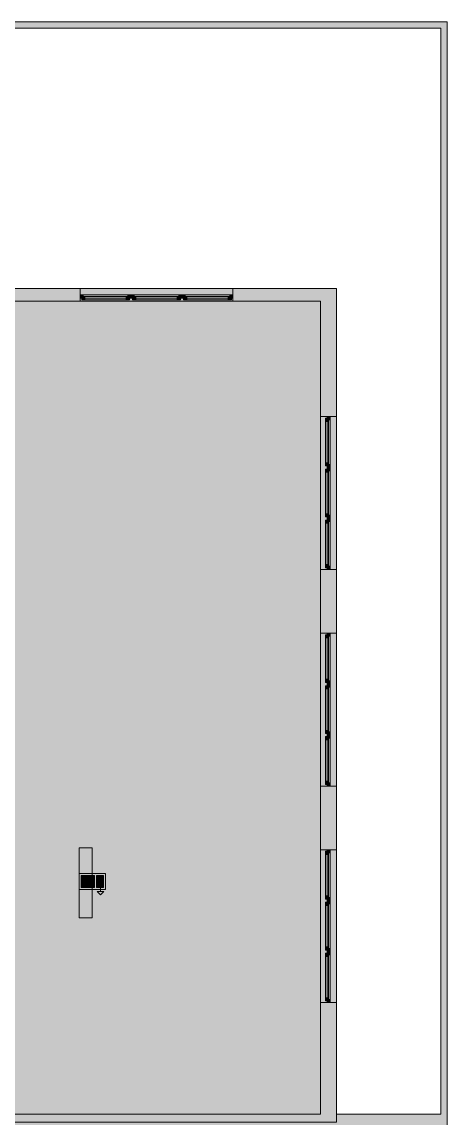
# Model space of a CAD drawing. Header units: centimetres. Extents: x -2733 to 2483, y -2206 to 1504.
# Drawn here: x 1815 to 2483, y -217 to 1504 of the extents above; entities that cross this region are included whole.
import ezdxf

# ---------------------------------------------------------------- set-up
doc = ezdxf.new("R2010")
doc.units = ezdxf.units.CM
for name, color, linetype, lineweight, true_color in [('kufiri i objektit', 7, 'Continuous', 0, 0xb36d4d), ('PDF_2D Drafting - General', 7, 'Continuous', 0, 0x7f7f7f), ('PDF_Laminati', 7, 'Continuous', 0, 0x999999), ('PDF_Muret', 7, 'Continuous', 0, 0x7f7f7f)]:
    doc.layers.add(name, color=color, linetype=linetype, lineweight=lineweight, true_color=true_color)
doc.layers.add('ndarjet-njesite', color=1, linetype='Continuous', lineweight=0)
doc.layers.add('PDF_Oxhaqet', color=7, linetype='Continuous', lineweight=0)

msp = doc.modelspace()

# ---------------------------------------------------------------- hatches: boundary and pattern name
at = {"layer": 'PDF_2D Drafting - General', "true_color": 0xfafafa, "transparency": 33554559}
msp.add_hatch(color=7, dxfattribs=at).paths.add_polyline_path([(2309, 1085.5), (2309, -210.6), (2309, -223.1), (1319, -223.1), (1306.5, -223.1), (1306.5, -707.4), (1046.1, -707.5), (1033.6, -707.4), (1033.6, -422.5), (1033.6, -410), (852, -410), (832, -410), (832, 1246.4), (1372.5, 1246.4), (1372.4, 1085.5)])
at = {"layer": 'PDF_Muret', "true_color": 0xffffff, "transparency": 33554559}
for points in [[(1906.2, 1075.5), (1911.2, 1075.5), (1911.2, 1073), (1908.7, 1073), (1908.7, 1070.5), (1906.2, 1070.5)], [(1913.7, 1068), (1913.7, 1073), (1911.2, 1073), (1911.2, 1075.5), (1981.2, 1075.5), (1981.2, 1073), (1978.7, 1073), (1978.7, 1068)], [(1986.2, 1070.5), (1983.7, 1070.5), (1983.7, 1073), (1981.2, 1073), (1981.2, 1075.5), (1986.2, 1075.5)], [(1986.2, 1075.5), (1991.2, 1075.5), (1991.2, 1073), (1988.7, 1073), (1988.7, 1070.5), (1986.2, 1070.5)], [(1993.7, 1068), (1993.7, 1073), (1991.2, 1073), (1991.2, 1075.5), (2061.2, 1075.5), (2061.2, 1073), (2058.7, 1073), (2058.7, 1068)], [(2066.2, 1070.5), (2063.7, 1070.5), (2063.7, 1073), (2061.2, 1073), (2061.2, 1075.5), (2066.2, 1075.5)], [(2066.2, 1075.5), (2071.2, 1075.5), (2071.2, 1073), (2068.7, 1073), (2068.7, 1070.5), (2066.2, 1070.5)], [(2073.7, 1068), (2073.7, 1073), (2071.2, 1073), (2071.2, 1075.5), (2141.2, 1075.5), (2141.2, 1073), (2138.7, 1073), (2138.7, 1068)], [(2146.2, 1070.5), (2143.7, 1070.5), (2143.7, 1073), (2141.2, 1073), (2141.2, 1075.5), (2146.2, 1075.5)], [(2291.5, 877), (2296.5, 877), (2296.5, 879.5), (2299, 879.5), (2299, 809.5), (2296.5, 809.5), (2296.5, 812), (2291.5, 812)], [(2299, 884.5), (2299, 879.5), (2296.5, 879.5), (2296.5, 882), (2294, 882), (2294, 884.5)], [(2294, 804.5), (2294, 807), (2296.5, 807), (2296.5, 809.5), (2299, 809.5), (2299, 804.5)], [(2291.5, 797), (2296.5, 797), (2296.5, 799.5), (2299, 799.5), (2299, 729.5), (2296.5, 729.5), (2296.5, 732), (2291.5, 732)], [(2299, 804.5), (2299, 799.5), (2296.5, 799.5), (2296.5, 802), (2294, 802), (2294, 804.5)], [(2294, 724.5), (2294, 727), (2296.5, 727), (2296.5, 729.5), (2299, 729.5), (2299, 724.5)], [(2299, 724.5), (2299, 719.5), (2296.5, 719.5), (2296.5, 722), (2294, 722), (2294, 724.5)], [(2291.5, 717), (2296.5, 717), (2296.5, 719.5), (2299, 719.5), (2299, 649.5), (2296.5, 649.5), (2296.5, 652), (2291.5, 652)], [(2294, 644.5), (2294, 647), (2296.5, 647), (2296.5, 649.5), (2299, 649.5), (2299, 644.5)], [(2291.5, 537), (2296.5, 537), (2296.5, 539.5), (2299, 539.5), (2299, 469.5), (2296.5, 469.5), (2296.5, 472), (2291.5, 472)], [(2299, 544.5), (2299, 539.5), (2296.5, 539.5), (2296.5, 542), (2294, 542), (2294, 544.5)], [(2294, 464.5), (2294, 467), (2296.5, 467), (2296.5, 469.5), (2299, 469.5), (2299, 464.5)], [(2291.5, 457), (2296.5, 457), (2296.5, 459.5), (2299, 459.5), (2299, 389.4), (2296.5, 389.4), (2296.5, 391.9), (2291.5, 391.9)], [(2299, 464.5), (2299, 459.5), (2296.5, 459.5), (2296.5, 461.9), (2294, 461.9), (2294, 464.5)], [(2291.5, 376.9), (2296.5, 376.9), (2296.5, 379.5), (2299, 379.5), (2299, 309.5), (2296.5, 309.5), (2296.5, 312), (2291.5, 312)], [(2294, 384.5), (2294, 387), (2296.5, 387), (2296.5, 389.4), (2299, 389.4), (2299, 384.5)], [(2299, 384.5), (2299, 379.5), (2296.5, 379.5), (2296.5, 382), (2294, 382), (2294, 384.5)], [(2294, 304.4), (2294, 306.9), (2296.5, 306.9), (2296.5, 309.5), (2299, 309.5), (2299, 304.4)], [(2291.5, 197), (2296.5, 197), (2296.5, 199.5), (2299, 199.5), (2299, 129.5), (2296.5, 129.5), (2296.5, 131.9), (2291.5, 131.9)], [(2299, 204.4), (2299, 199.5), (2296.5, 199.5), (2296.5, 202), (2294, 202), (2294, 204.4)], [(2294, 124.5), (2294, 127), (2296.5, 127), (2296.5, 129.5), (2299, 129.5), (2299, 124.5)], [(2299, 124.5), (2299, 119.4), (2296.5, 119.4), (2296.5, 121.9), (2294, 121.9), (2294, 124.5)], [(2291.5, 116.9), (2296.5, 116.9), (2296.5, 119.4), (2299, 119.4), (2299, 49.4), (2296.5, 49.4), (2296.5, 52), (2291.5, 52)], [(2291.5, 36.9), (2296.5, 36.9), (2296.5, 39.5), (2299, 39.5), (2299, -30.5), (2296.5, -30.5), (2296.5, -28), (2291.5, -28)], [(2294, 44.5), (2294, 46.9), (2296.5, 46.9), (2296.5, 49.4), (2299, 49.4), (2299, 44.5)], [(2299, 44.5), (2299, 39.5), (2296.5, 39.5), (2296.5, 42), (2294, 42), (2294, 44.5)], [(2294, -35.6), (2294, -33), (2296.5, -33), (2296.5, -30.5), (2299, -30.5), (2299, -35.6)]]:
    msp.add_hatch(color=7, dxfattribs=at).paths.add_polyline_path(points)

# ---------------------------------------------------------------- linework, layer by layer
at = {"layer": 'kufiri i objektit', "lineweight": 5}
msp.add_lwpolyline([(293.9, 39.3), (293.9, 122.7), (-2197.9, 122.7), (-2197.9, -1778), (2482.6, -1778), (2482.6, 1504), (532.4, 1504), (532.4, 39.3)], close=True, dxfattribs=at)
at = {"layer": 'ndarjet-njesite'}
msp.add_lwpolyline([(2309, 1085.5), (2309, -210.6), (2309, -223.1), (1319, -223.1), (1306.5, -223.1), (1306.5, -707.4), (1021.1, -707.4), (1021.1, -397.5), (832, -397.5), (832, 1246.4), (1372.5, 1246.4), (1372.4, 1085.5), (2309, 1085.5)], close=True, dxfattribs=at)
at = {"layer": 'PDF_2D Drafting - General', "lineweight": 9}
for points in [[(1372.4, 1085.5), (2309, 1085.5)], [(2309, 1085.5), (2309, -210.6)], [(2309, -210.6), (2309, -223.1)]]:
    msp.add_lwpolyline(points, dxfattribs=at)
at = {"layer": 'PDF_Laminati', "lineweight": 9}
for points in [[(1945.9, 167.2), (1904.9, 167.2)], [(1904.9, 167.2), (1904.9, 142.2)], [(1929, 164.2), (1907.9, 164.2)], [(1907.9, 164.2), (1907.9, 145.2)], [(1929, 145.2), (1929, 164.2)], [(1942.9, 164.2), (1931.9, 164.2)], [(1931.9, 164.2), (1931.9, 145.2)], [(1942.9, 145.2), (1942.9, 164.2)], [(1945.9, 142.2), (1945.9, 167.2)], [(1904.9, 142.2), (1945.9, 142.2)], [(1907.9, 145.2), (1929, 145.2)], [(1931.9, 145.2), (1942.9, 145.2)]]:
    msp.add_lwpolyline(points, dxfattribs=at)
at = {"layer": 'PDF_Laminati', "color": 7, "true_color": 0xffffff, "transparency": 33554559}
for points in [[(1904.9, 142.2), (1904.9, 167.2), (1945.9, 142.2), (1945.9, 167.2)], [(1907.9, 145.2), (1929, 145.2), (1907.9, 164.2), (1929, 164.2)], [(1931.9, 145.2), (1942.9, 145.2), (1931.9, 164.2), (1942.9, 164.2)]]:
    msp.add_solid(points, dxfattribs=at)
at = {"layer": 'PDF_Muret', "color": 251, "lineweight": 5, "true_color": 0x6a6a6a}
for points in [[(542.4, 1494), (2472.6, 1494)], [(2472.6, 1494), (2472.6, -210.6)], [(1906.2, 1085.5), (1372.4, 1085.5)], [(1906.2, 1085.5), (1906.2, 1075.5)], [(1906.2, 1085.5), (1906.2, 1075.5)], [(2146.2, 1085.5), (2146.2, 1075.5)], [(2309, 1085.5), (2146.2, 1085.5)], [(2146.2, 1085.5), (2146.2, 1075.5)], [(2309, 884.5), (2309, 1085.5)], [(1906.2, 1075.5), (1906.2, 1070.5)], [(1906.2, 1075.5), (1906.2, 1070.5)], [(1906.2, 1075.5), (1906.2, 1070.5)], [(1906.2, 1070.5), (1906.2, 1065.5)], [(1906.2, 1070.5), (1906.2, 1065.5)], [(2146.2, 1075.5), (2146.2, 1070.5)], [(2146.2, 1075.5), (2146.2, 1070.5)], [(2146.2, 1075.5), (2146.2, 1070.5)], [(2146.2, 1070.5), (2146.2, 1065.5)], [(2146.2, 1070.5), (2146.2, 1065.5)], [(1372.4, 1065.5), (1906.2, 1065.5)], [(2146.2, 1065.5), (2284, 1065.5)], [(2284, 1065.5), (2284, 884.5)], [(2294, 884.5), (2284, 884.5)], [(2294, 884.5), (2284, 884.5)], [(2299, 884.5), (2294, 884.5)], [(2299, 884.5), (2294, 884.5)], [(2299, 884.5), (2294, 884.5)], [(2309, 884.5), (2299, 884.5)], [(2309, 884.5), (2299, 884.5)], [(2294, 644.5), (2284, 644.5)], [(2284, 644.5), (2284, 544.5)], [(2294, 644.5), (2284, 644.5)], [(2299, 644.5), (2294, 644.5)], [(2299, 644.5), (2294, 644.5)], [(2299, 644.5), (2294, 644.5)], [(2309, 644.5), (2299, 644.5)], [(2309, 644.5), (2299, 644.5)], [(2309, 544.5), (2309, 644.5)], [(2294, 544.5), (2284, 544.5)], [(2294, 544.5), (2284, 544.5)], [(2299, 544.5), (2294, 544.5)], [(2299, 544.5), (2294, 544.5)], [(2299, 544.5), (2294, 544.5)], [(2309, 544.5), (2299, 544.5)], [(2309, 544.5), (2299, 544.5)], [(2294, 304.4), (2284, 304.4)], [(2284, 304.4), (2284, 204.4)], [(2294, 304.4), (2284, 304.4)], [(2299, 304.4), (2294, 304.4)], [(2299, 304.4), (2294, 304.4)], [(2299, 304.4), (2294, 304.4)], [(2309, 304.4), (2299, 304.4)], [(2309, 304.4), (2299, 304.4)], [(2309, 204.4), (2309, 304.4)], [(1904.9, 207.3), (1904.9, 97.3)], [(1924.9, 207.3), (1904.9, 207.3)], [(1924.9, 97.3), (1924.9, 207.3)], [(2294, 204.4), (2284, 204.4)], [(2294, 204.4), (2284, 204.4)], [(2299, 204.4), (2294, 204.4)], [(2299, 204.4), (2294, 204.4)], [(2299, 204.4), (2294, 204.4)], [(2309, 204.4), (2299, 204.4)], [(2309, 204.4), (2299, 204.4)], [(1904.9, 97.3), (1924.9, 97.3)], [(2294, -35.6), (2284, -35.6)], [(2284, -35.6), (2284, -210.6)], [(2294, -35.6), (2284, -35.6)], [(2299, -35.6), (2294, -35.6)], [(2299, -35.6), (2294, -35.6)], [(2299, -35.6), (2294, -35.6)], [(2309, -35.6), (2299, -35.6)], [(2309, -35.6), (2299, -35.6)], [(2309, -210.6), (2309, -35.6)], [(2284, -210.6), (1557.4, -210.6)], [(2472.6, -210.6), (2309, -210.6)]]:
    msp.add_lwpolyline(points, dxfattribs=at)
at = {"layer": 'PDF_Muret', "lineweight": 5}
for points in [[(2146.2, 1085.5), (1906.2, 1085.5)], [(1906.2, 1075.5), (1911.2, 1075.5)], [(1908.7, 1070.5), (1906.2, 1070.5)], [(1911.2, 1073), (1908.7, 1073)], [(1908.7, 1073), (1908.7, 1070.5)], [(1908.7, 1073), (1913.7, 1073)], [(1908.7, 1068), (1908.7, 1073)], [(1913.7, 1068), (1908.7, 1068)], [(1911.2, 1075.5), (1911.2, 1073)], [(1911.2, 1075.5), (1981.2, 1075.5)], [(1913.7, 1073), (1913.7, 1068)], [(1913.7, 1073), (1978.7, 1073)], [(1978.7, 1070.5), (1913.7, 1070.5)], [(1978.7, 1068), (1913.7, 1068)], [(1978.7, 1068), (1913.7, 1068)], [(1978.7, 1068), (1978.7, 1073)], [(1978.7, 1073), (1983.7, 1073)], [(1983.7, 1068), (1978.7, 1068)], [(1981.2, 1073), (1981.2, 1075.5)], [(1981.2, 1075.5), (1986.2, 1075.5)], [(1983.7, 1073), (1981.2, 1073)], [(1983.7, 1070.5), (1983.7, 1073)], [(1983.7, 1073), (1983.7, 1068)], [(1986.2, 1070.5), (1983.7, 1070.5)], [(1986.2, 1075.5), (1991.2, 1075.5)], [(1988.7, 1070.5), (1986.2, 1070.5)], [(1991.2, 1073), (1988.7, 1073)], [(1988.7, 1073), (1988.7, 1070.5)], [(1988.7, 1073), (1993.7, 1073)], [(1988.7, 1068), (1988.7, 1073)], [(1993.7, 1068), (1988.7, 1068)], [(1991.2, 1075.5), (1991.2, 1073)], [(1991.2, 1075.5), (2061.2, 1075.5)], [(1993.7, 1073), (1993.7, 1068)], [(1993.7, 1073), (2058.7, 1073)], [(2058.7, 1070.5), (1993.7, 1070.5)], [(2058.7, 1068), (1993.7, 1068)], [(2058.7, 1068), (1993.7, 1068)], [(2058.7, 1068), (2058.7, 1073)], [(2058.7, 1073), (2063.7, 1073)], [(2063.7, 1068), (2058.7, 1068)], [(2061.2, 1073), (2061.2, 1075.5)], [(2061.2, 1075.5), (2066.2, 1075.5)], [(2063.7, 1073), (2061.2, 1073)], [(2063.7, 1070.5), (2063.7, 1073)], [(2063.7, 1073), (2063.7, 1068)], [(2066.2, 1070.5), (2063.7, 1070.5)], [(2066.2, 1075.5), (2071.2, 1075.5)], [(2068.7, 1070.5), (2066.2, 1070.5)], [(2071.2, 1073), (2068.7, 1073)], [(2068.7, 1073), (2068.7, 1070.5)], [(2068.7, 1073), (2073.7, 1073)], [(2068.7, 1068), (2068.7, 1073)], [(2073.7, 1068), (2068.7, 1068)], [(2071.2, 1075.5), (2071.2, 1073)], [(2071.2, 1075.5), (2141.2, 1075.5)], [(2073.7, 1073), (2073.7, 1068)], [(2073.7, 1073), (2138.7, 1073)], [(2138.7, 1070.5), (2073.7, 1070.5)], [(2138.7, 1068), (2073.7, 1068)], [(2138.7, 1068), (2073.7, 1068)], [(2138.7, 1068), (2138.7, 1073)], [(2138.7, 1073), (2143.7, 1073)], [(2143.7, 1068), (2138.7, 1068)], [(2141.2, 1073), (2141.2, 1075.5)], [(2141.2, 1075.5), (2146.2, 1075.5)], [(2143.7, 1073), (2141.2, 1073)], [(2143.7, 1070.5), (2143.7, 1073)], [(2143.7, 1073), (2143.7, 1068)], [(2146.2, 1070.5), (2143.7, 1070.5)], [(2146.2, 1065.5), (1906.2, 1065.5)], [(2284, 644.5), (2284, 884.5)], [(2291.5, 877), (2291.5, 882)], [(2291.5, 882), (2296.5, 882)], [(2294, 882), (2294, 884.5)], [(2296.5, 882), (2294, 882)], [(2296.5, 879.5), (2296.5, 882)], [(2296.5, 882), (2296.5, 877)], [(2299, 879.5), (2296.5, 879.5)], [(2299, 884.5), (2299, 879.5)], [(2299, 879.5), (2299, 809.5)], [(2309, 644.5), (2309, 884.5)], [(2291.5, 812), (2291.5, 877)], [(2296.5, 877), (2291.5, 877)], [(2291.5, 812), (2291.5, 877)], [(2294, 812), (2294, 877)], [(2296.5, 877), (2296.5, 812)], [(2291.5, 807), (2291.5, 812)], [(2291.5, 812), (2296.5, 812)], [(2296.5, 812), (2296.5, 807)], [(2296.5, 807), (2296.5, 809.5)], [(2296.5, 809.5), (2299, 809.5)], [(2299, 809.5), (2299, 804.5)], [(2296.5, 807), (2291.5, 807)], [(2291.5, 797), (2291.5, 802)], [(2291.5, 802), (2296.5, 802)], [(2291.5, 732), (2291.5, 797)], [(2296.5, 797), (2291.5, 797)], [(2291.5, 732), (2291.5, 797)], [(2294, 804.5), (2294, 807)], [(2294, 807), (2296.5, 807)], [(2294, 802), (2294, 804.5)], [(2296.5, 802), (2294, 802)], [(2294, 732), (2294, 797)], [(2296.5, 799.5), (2296.5, 802)], [(2296.5, 802), (2296.5, 797)], [(2299, 799.5), (2296.5, 799.5)], [(2296.5, 797), (2296.5, 732)], [(2299, 804.5), (2299, 799.5)], [(2299, 799.5), (2299, 729.5)], [(2291.5, 727), (2291.5, 732)], [(2291.5, 732), (2296.5, 732)], [(2296.5, 727), (2291.5, 727)], [(2294, 724.5), (2294, 727)], [(2294, 727), (2296.5, 727)], [(2294, 722), (2294, 724.5)], [(2296.5, 732), (2296.5, 727)], [(2296.5, 727), (2296.5, 729.5)], [(2296.5, 729.5), (2299, 729.5)], [(2299, 729.5), (2299, 724.5)], [(2299, 724.5), (2299, 719.5)], [(2291.5, 717), (2291.5, 722)], [(2291.5, 722), (2296.5, 722)], [(2291.5, 652), (2291.5, 717)], [(2296.5, 717), (2291.5, 717)], [(2291.5, 652), (2291.5, 717)], [(2296.5, 722), (2294, 722)], [(2294, 652), (2294, 717)], [(2296.5, 719.5), (2296.5, 722)], [(2296.5, 722), (2296.5, 717)], [(2299, 719.5), (2296.5, 719.5)], [(2296.5, 717), (2296.5, 652)], [(2299, 719.5), (2299, 649.5)], [(2291.5, 647), (2291.5, 652)], [(2291.5, 652), (2296.5, 652)], [(2296.5, 647), (2291.5, 647)], [(2294, 644.5), (2294, 647)], [(2294, 647), (2296.5, 647)], [(2296.5, 652), (2296.5, 647)], [(2296.5, 647), (2296.5, 649.5)], [(2296.5, 649.5), (2299, 649.5)], [(2299, 649.5), (2299, 644.5)], [(2284, 304.4), (2284, 544.5)], [(2291.5, 537), (2291.5, 542)], [(2291.5, 542), (2296.5, 542)], [(2291.5, 472), (2291.5, 537)], [(2296.5, 537), (2291.5, 537)], [(2291.5, 472), (2291.5, 537)], [(2294, 542), (2294, 544.5)], [(2296.5, 542), (2294, 542)], [(2294, 472), (2294, 537)], [(2296.5, 539.5), (2296.5, 542)], [(2296.5, 542), (2296.5, 537)], [(2299, 539.5), (2296.5, 539.5)], [(2296.5, 537), (2296.5, 472)], [(2299, 544.5), (2299, 539.5)], [(2299, 539.5), (2299, 469.5)], [(2309, 304.4), (2309, 544.5)], [(2291.5, 467), (2291.5, 472)], [(2291.5, 472), (2296.5, 472)], [(2296.5, 467), (2291.5, 467)], [(2294, 464.5), (2294, 467)], [(2294, 467), (2296.5, 467)], [(2296.5, 472), (2296.5, 467)], [(2296.5, 467), (2296.5, 469.5)], [(2296.5, 469.5), (2299, 469.5)], [(2299, 469.5), (2299, 464.5)], [(2291.5, 457), (2291.5, 461.9)], [(2291.5, 461.9), (2296.5, 461.9)], [(2291.5, 391.9), (2291.5, 457)], [(2296.5, 457), (2291.5, 457)], [(2291.5, 391.9), (2291.5, 457)], [(2294, 461.9), (2294, 464.5)], [(2296.5, 461.9), (2294, 461.9)], [(2294, 391.9), (2294, 457)], [(2296.5, 459.5), (2296.5, 461.9)], [(2296.5, 461.9), (2296.5, 457)], [(2299, 459.5), (2296.5, 459.5)], [(2296.5, 457), (2296.5, 391.9)], [(2299, 464.5), (2299, 459.5)], [(2299, 459.5), (2299, 389.4)], [(2291.5, 387), (2291.5, 391.9)], [(2291.5, 391.9), (2296.5, 391.9)], [(2296.5, 387), (2291.5, 387)], [(2291.5, 376.9), (2291.5, 382)], [(2291.5, 382), (2296.5, 382)], [(2294, 384.5), (2294, 387)], [(2294, 387), (2296.5, 387)], [(2294, 382), (2294, 384.5)], [(2296.5, 382), (2294, 382)], [(2296.5, 391.9), (2296.5, 387)], [(2296.5, 387), (2296.5, 389.4)], [(2296.5, 389.4), (2299, 389.4)], [(2296.5, 379.5), (2296.5, 382)], [(2296.5, 382), (2296.5, 376.9)], [(2299, 379.5), (2296.5, 379.5)], [(2299, 389.4), (2299, 384.5)], [(2299, 384.5), (2299, 379.5)], [(2299, 379.5), (2299, 309.5)], [(2291.5, 312), (2291.5, 376.9)], [(2296.5, 376.9), (2291.5, 376.9)], [(2291.5, 312), (2291.5, 376.9)], [(2294, 312), (2294, 376.9)], [(2296.5, 376.9), (2296.5, 312)], [(2291.5, 306.9), (2291.5, 312)], [(2291.5, 312), (2296.5, 312)], [(2296.5, 312), (2296.5, 306.9)], [(2296.5, 306.9), (2291.5, 306.9)], [(2294, 304.4), (2294, 306.9)], [(2294, 306.9), (2296.5, 306.9)], [(2296.5, 306.9), (2296.5, 309.5)], [(2296.5, 309.5), (2299, 309.5)], [(2299, 309.5), (2299, 304.4)], [(2284, -35.6), (2284, 204.4)], [(2291.5, 197), (2291.5, 202)], [(2291.5, 202), (2296.5, 202)], [(2291.5, 131.9), (2291.5, 197)], [(2296.5, 197), (2291.5, 197)], [(2291.5, 131.9), (2291.5, 197)], [(2294, 202), (2294, 204.4)], [(2296.5, 202), (2294, 202)], [(2294, 131.9), (2294, 197)], [(2296.5, 199.5), (2296.5, 202)], [(2296.5, 202), (2296.5, 197)], [(2299, 199.5), (2296.5, 199.5)], [(2296.5, 197), (2296.5, 131.9)], [(2299, 204.4), (2299, 199.5)], [(2299, 199.5), (2299, 129.5)], [(2309, -35.6), (2309, 204.4)], [(2291.5, 127), (2291.5, 131.9)], [(2291.5, 131.9), (2296.5, 131.9)], [(2296.5, 127), (2291.5, 127)], [(2291.5, 117), (2291.5, 121.9)], [(2291.5, 121.9), (2296.5, 121.9)], [(2294, 124.5), (2294, 127)], [(2294, 127), (2296.5, 127)], [(2294, 121.9), (2294, 124.5)], [(2296.5, 121.9), (2294, 121.9)], [(2296.5, 131.9), (2296.5, 127)], [(2296.5, 127), (2296.5, 129.5)], [(2296.5, 129.5), (2299, 129.5)], [(2296.5, 119.4), (2296.5, 121.9)], [(2296.5, 121.9), (2296.5, 117)], [(2299, 129.5), (2299, 124.5)], [(2299, 124.5), (2299, 119.4)], [(2291.5, 52), (2291.5, 117)], [(2296.5, 117), (2291.5, 117)], [(2291.5, 52), (2291.5, 117)], [(2294, 52), (2294, 117)], [(2299, 119.4), (2296.5, 119.4)], [(2296.5, 117), (2296.5, 52)], [(2299, 119.4), (2299, 49.4)], [(2291.5, 46.9), (2291.5, 52)], [(2291.5, 52), (2296.5, 52)], [(2296.5, 52), (2296.5, 46.9)], [(2296.5, 46.9), (2291.5, 46.9)], [(2291.5, 36.9), (2291.5, 42)], [(2291.5, 42), (2296.5, 42)], [(2291.5, -28), (2291.5, 36.9)], [(2296.5, 36.9), (2291.5, 36.9)], [(2291.5, -28), (2291.5, 36.9)], [(2294, 44.5), (2294, 46.9)], [(2294, 46.9), (2296.5, 46.9)], [(2294, 42), (2294, 44.5)], [(2296.5, 42), (2294, 42)], [(2294, -28), (2294, 36.9)], [(2296.5, 46.9), (2296.5, 49.4)], [(2296.5, 49.4), (2299, 49.4)], [(2296.5, 39.5), (2296.5, 42)], [(2296.5, 42), (2296.5, 36.9)], [(2299, 39.5), (2296.5, 39.5)], [(2296.5, 36.9), (2296.5, -28)], [(2299, 49.4), (2299, 44.5)], [(2299, 44.5), (2299, 39.5)], [(2299, 39.5), (2299, -30.5)], [(2291.5, -33), (2291.5, -28)], [(2291.5, -28), (2296.5, -28)], [(2296.5, -33), (2291.5, -33)], [(2294, -35.6), (2294, -33)], [(2294, -33), (2296.5, -33)], [(2296.5, -28), (2296.5, -33)], [(2296.5, -33), (2296.5, -30.5)], [(2296.5, -30.5), (2299, -30.5)], [(2299, -30.5), (2299, -35.6)]]:
    msp.add_lwpolyline(points, dxfattribs=at)
at = {"layer": 'PDF_Muret', "color": 7, "true_color": 0xffffff, "transparency": 33554559}
for points in [[(2482.6, 1504), (2472.6, 1494), (532.4, 1504), (542.4, 1494)], [(2482.6, -1778), (2472.6, -1768), (2482.6, 1504), (2472.6, 1494)], [(1372.4, 1085.5), (1906.2, 1085.5), (1372.4, 1065.5), (1906.2, 1065.5)], [(1906.2, 1085.5), (2146.2, 1085.5), (1906.2, 1065.5), (2146.2, 1065.5)], [(2309, 1085.5), (2284, 1065.5), (2146.2, 1085.5), (2146.2, 1065.5)], [(2284, 1065.5), (2309, 1085.5), (2284, 884.5), (2309, 884.5)], [(1908.7, 1073), (1913.7, 1073), (1908.7, 1068), (1913.7, 1068)], [(1913.7, 1073), (1978.7, 1073), (1913.7, 1068), (1978.7, 1068)], [(1983.7, 1068), (1978.7, 1068), (1983.7, 1073), (1978.7, 1073)], [(1988.7, 1073), (1993.7, 1073), (1988.7, 1068), (1993.7, 1068)], [(1993.7, 1073), (2058.7, 1073), (1993.7, 1068), (2058.7, 1068)], [(2063.7, 1068), (2058.7, 1068), (2063.7, 1073), (2058.7, 1073)], [(2068.7, 1073), (2073.7, 1073), (2068.7, 1068), (2073.7, 1068)], [(2073.7, 1073), (2138.7, 1073), (2073.7, 1068), (2138.7, 1068)], [(2143.7, 1068), (2138.7, 1068), (2143.7, 1073), (2138.7, 1073)], [(2309, 884.5), (2309, 644.5), (2284, 884.5), (2284, 644.5)], [(2296.5, 882), (2296.5, 877), (2291.5, 882), (2291.5, 877)], [(2296.5, 877), (2296.5, 812), (2291.5, 877), (2291.5, 812)], [(2291.5, 807), (2291.5, 812), (2296.5, 807), (2296.5, 812)], [(2296.5, 802), (2296.5, 797), (2291.5, 802), (2291.5, 797)], [(2296.5, 797), (2296.5, 732), (2291.5, 797), (2291.5, 732)], [(2291.5, 727), (2291.5, 732), (2296.5, 727), (2296.5, 732)], [(2296.5, 722), (2296.5, 717), (2291.5, 722), (2291.5, 717)], [(2296.5, 717), (2296.5, 652), (2291.5, 717), (2291.5, 652)], [(2284, 544.5), (2284, 644.5), (2309, 544.5), (2309, 644.5)], [(2291.5, 647), (2291.5, 652), (2296.5, 647), (2296.5, 652)], [(2309, 544.5), (2309, 304.4), (2284, 544.5), (2284, 304.4)], [(2296.5, 542), (2296.5, 537), (2291.5, 542), (2291.5, 537)], [(2296.5, 537), (2296.5, 472), (2291.5, 537), (2291.5, 472)], [(2291.5, 467), (2291.5, 472), (2296.5, 467), (2296.5, 472)], [(2296.5, 461.9), (2296.5, 457), (2291.5, 461.9), (2291.5, 457)], [(2296.5, 457), (2296.5, 391.9), (2291.5, 457), (2291.5, 391.9)], [(2291.5, 387), (2291.5, 391.9), (2296.5, 387), (2296.5, 391.9)], [(2296.5, 382), (2296.5, 376.9), (2291.5, 382), (2291.5, 376.9)], [(2296.5, 376.9), (2296.5, 312), (2291.5, 376.9), (2291.5, 312)], [(2291.5, 306.9), (2291.5, 312), (2296.5, 306.9), (2296.5, 312)], [(2284, 204.4), (2284, 304.4), (2309, 204.4), (2309, 304.4)], [(1904.9, 207.3), (1924.9, 207.3), (1904.9, 97.3), (1924.9, 97.3)], [(2309, 204.4), (2309, -35.6), (2284, 204.4), (2284, -35.6)], [(2296.5, 202), (2296.5, 197), (2291.5, 202), (2291.5, 197)], [(2296.5, 197), (2296.5, 131.9), (2291.5, 197), (2291.5, 131.9)], [(2291.5, 127), (2291.5, 131.9), (2296.5, 127), (2296.5, 131.9)], [(2296.5, 121.9), (2296.5, 116.9), (2291.5, 121.9), (2291.5, 116.9)], [(2296.5, 116.9), (2296.5, 52), (2291.5, 116.9), (2291.5, 52)], [(2291.5, 46.9), (2291.5, 52), (2296.5, 46.9), (2296.5, 52)], [(2296.5, 42), (2296.5, 36.9), (2291.5, 42), (2291.5, 36.9)], [(2296.5, 36.9), (2296.5, -28), (2291.5, 36.9), (2291.5, -28)], [(2291.5, -33), (2291.5, -28), (2296.5, -33), (2296.5, -28)], [(2309, -35.6), (2309, -439.4), (2284, -35.6), (2284, -439.4)], [(2284, -235.6), (1319, -235.6), (2284, -210.6), (1294, -210.6)], [(2472.6, -235.6), (2309, -235.6), (2472.6, -210.6), (2309, -210.6)]]:
    msp.add_solid(points, dxfattribs=at)
at = {"layer": 'PDF_Oxhaqet', "lineweight": 9}
for points in [[(1904.9, 142.2), (1904.9, 167.2)], [(1904.9, 167.2), (1945.9, 167.2)], [(1907.9, 145.2), (1907.9, 164.2)], [(1907.9, 164.2), (1929, 164.2)], [(1929, 164.2), (1929, 145.2)], [(1931.9, 164.2), (1931.9, 145.2)], [(1931.9, 164.2), (1942.9, 164.2)], [(1942.9, 164.2), (1942.9, 145.2)], [(1945.9, 167.2), (1945.9, 142.2)], [(1945.9, 142.2), (1904.9, 142.2)], [(1929, 145.2), (1907.9, 145.2)], [(1942.9, 145.2), (1931.9, 145.2)], [(1938.2, 133.7), (1933.2, 138.7)], [(1933.2, 138.7), (1943.2, 138.7)], [(1938.2, 151.8), (1938.2, 138.7)], [(1938.2, 133.7), (1943.2, 138.7)]]:
    msp.add_lwpolyline(points, dxfattribs=at)

doc.saveas('drawing.dxf')
